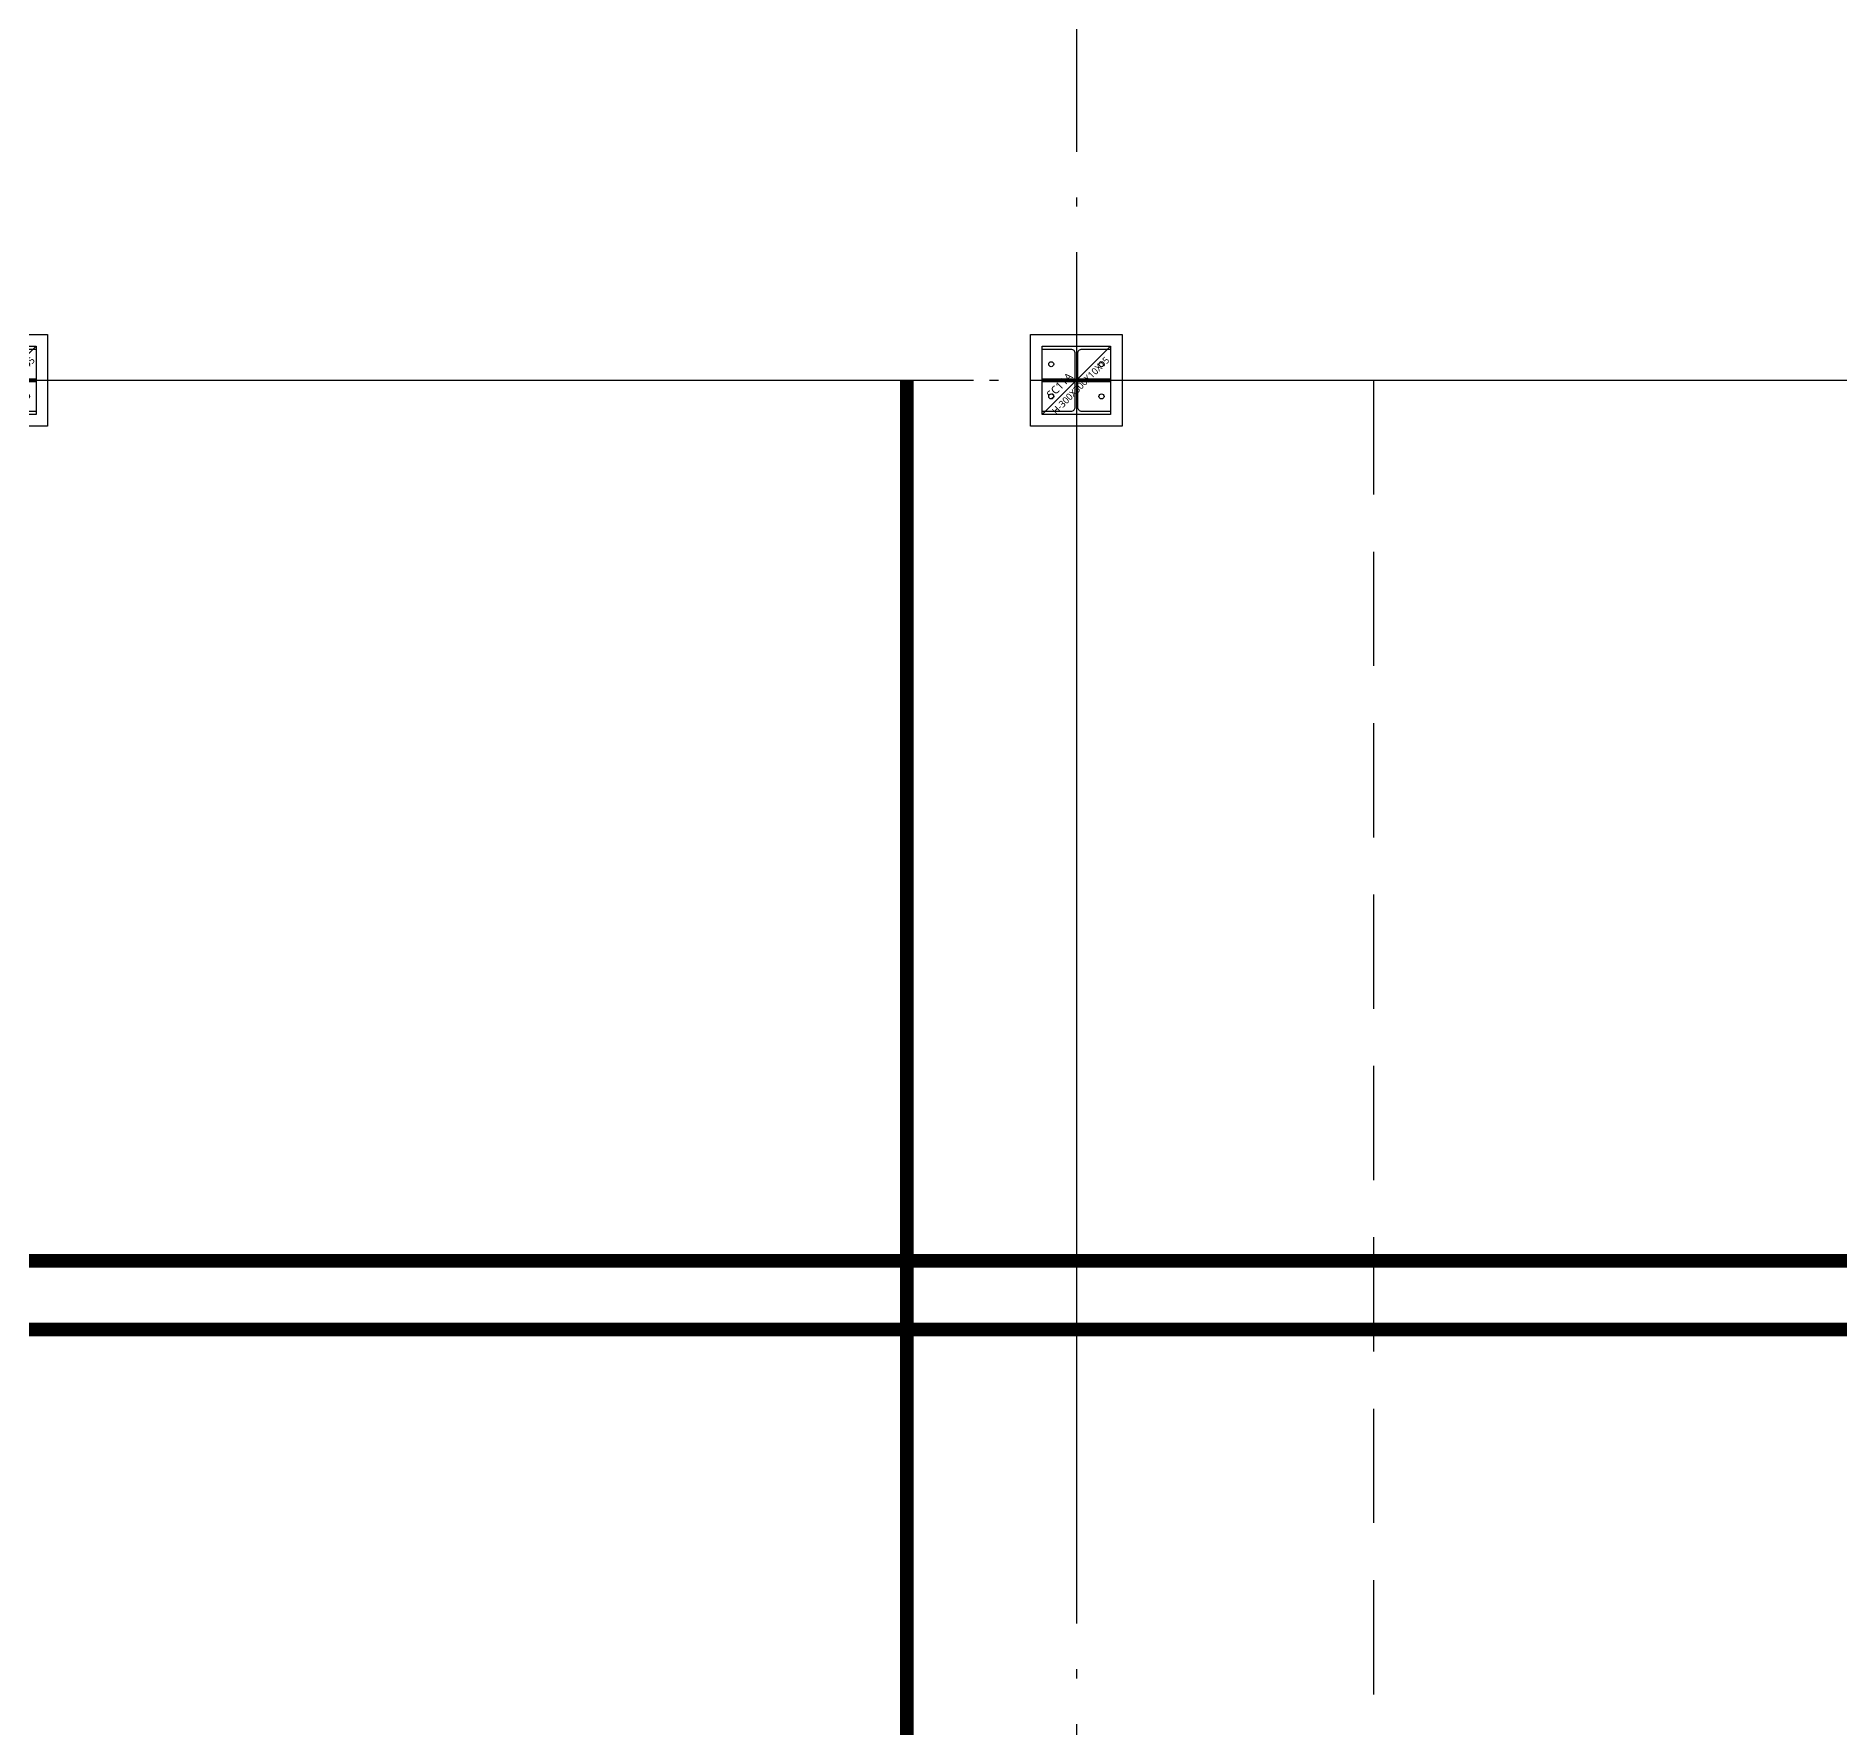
# Model space of a CAD drawing. Header units: millimetres. Extents: x -734060 to 504600, y -7739 to 118800.
# Drawn here: x 53650 to 61540, y 50003 to 57406 of the extents above; entities that cross this region are included whole.
import ezdxf
from ezdxf.enums import TextEntityAlignment as Align

# ---------------------------------------------------------------- set-up
doc = ezdxf.new("R2010")
doc.units = ezdxf.units.MM
doc.header["$LTSCALE"] = 200
for name, pattern in [('CEN-GAUN', [32.2, 30, -1, 0.2, -1]), ('HID', [2.3, 1.5, -0.8]), ('HID2-GAUN', [3.75, 2.5, -1.25]), ('HIDDEN', [0.375, 0.25, -0.125])]:
    doc.linetypes.add(name, pattern=pattern)
doc.layers.get('DEFPOINTS').update_dxf_attribs({"color": 137})
for name, color, linetype in [('0-TEXT SLAB', 7, 'Continuous'), ('09GIRDER', 2, 'Continuous'), ('0배근라인', 4, 'HIDDEN'), ('CEN', 1, 'CEN-GAUN'), ('STEEL BASE', 13, 'Continuous')]:
    doc.layers.add(name, color=color, linetype=linetype)
doc.styles.add('스타일1', font='malgun.ttf')

# ---------------------------------------------------------------- blocks, each defined once
blk = doc.blocks.new('S-SC11A')
at = {"layer": '09GIRDER'}
blk.add_lwpolyline([(-150, -150), (-150, -135), (-23, -135, 0.414214), (-5, -117), (-5, 117, 0.414214), (-23, 135), (-150, 135), (-150, 150), (150, 150), (150, 135), (23, 135, 0.414214), (5, 117), (5, -117, 0.414214), (23, -135), (150, -135), (150, -150)], format="xyb", close=True, dxfattribs=at)
at = {"layer": 'DEFPOINTS'}
blk.add_line((-150, -150), (150, 150), dxfattribs=at)
blk.add_lwpolyline([(-150, 150), (150, 150), (150, -150), (-150, -150)], close=True, dxfattribs=at)
at = {"layer": 'STEEL BASE'}
for points in [[(-200, 200), (200, 200), (200, -200), (-200, -200)], [(-150, 6), (-5, 6), (-5, -6), (-150, -6)], [(5, 6), (150, 6), (150, -6), (5, -6)]]:
    blk.add_lwpolyline(points, close=True, dxfattribs=at)
for centre in [(-110, 70.5), (110, 70.5), (-110, -70.5), (110, -70.5)]:
    blk.add_circle(centre, 11, dxfattribs=at)
at = {"layer": 'DEFPOINTS', "style": '스타일1'}
blk.add_text('H-300X300X10X15', height=30, rotation=45, dxfattribs=at).set_placement((18.7, -22.5), align=Align.MIDDLE_CENTER)
blk.add_text('SC11A', height=35, rotation=45, dxfattribs=at).set_placement((-108.6, -82.9))
blk = doc.blocks.new('x-stu-1Fcol')
for p in [(12000, -30000), (16700, -30000)]:
    blk.add_blockref('S-SC11A', p)

msp = doc.modelspace()

# ---------------------------------------------------------------- linework, layer by layer
at = {"layer": '0-TEXT SLAB', "linetype": 'HID', "ltscale": 3, "const_width": 60}
for points in [[(57458.098, 42650), (57458.098, 55900)], [(95875, 51746.479), (41250, 51746.479)]]:
    msp.add_lwpolyline(points, dxfattribs=at)
at = {"layer": '0-TEXT SLAB', "const_width": 60}
msp.add_lwpolyline([(95875, 52046.479), (41250, 52046.479)], dxfattribs=at)
at = {"layer": '0배근라인', "ltscale": 10}
msp.add_line((41500, 55900), (91500, 55900), dxfattribs=at)
at = {"layer": '0배근라인', "linetype": 'HID2-GAUN'}
msp.add_line((59500, 55900), (59500, 43000), dxfattribs=at)
at = {"layer": 'CEN'}
for p, q in [((58200, 95100), (58200, 32900)), ((32300, 55900), (117500, 55900))]:
    msp.add_line(p, q, dxfattribs=at)

# ---------------------------------------------------------------- block references
msp.add_blockref('x-stu-1Fcol', (41500, 85900))

doc.saveas('drawing.dxf')
